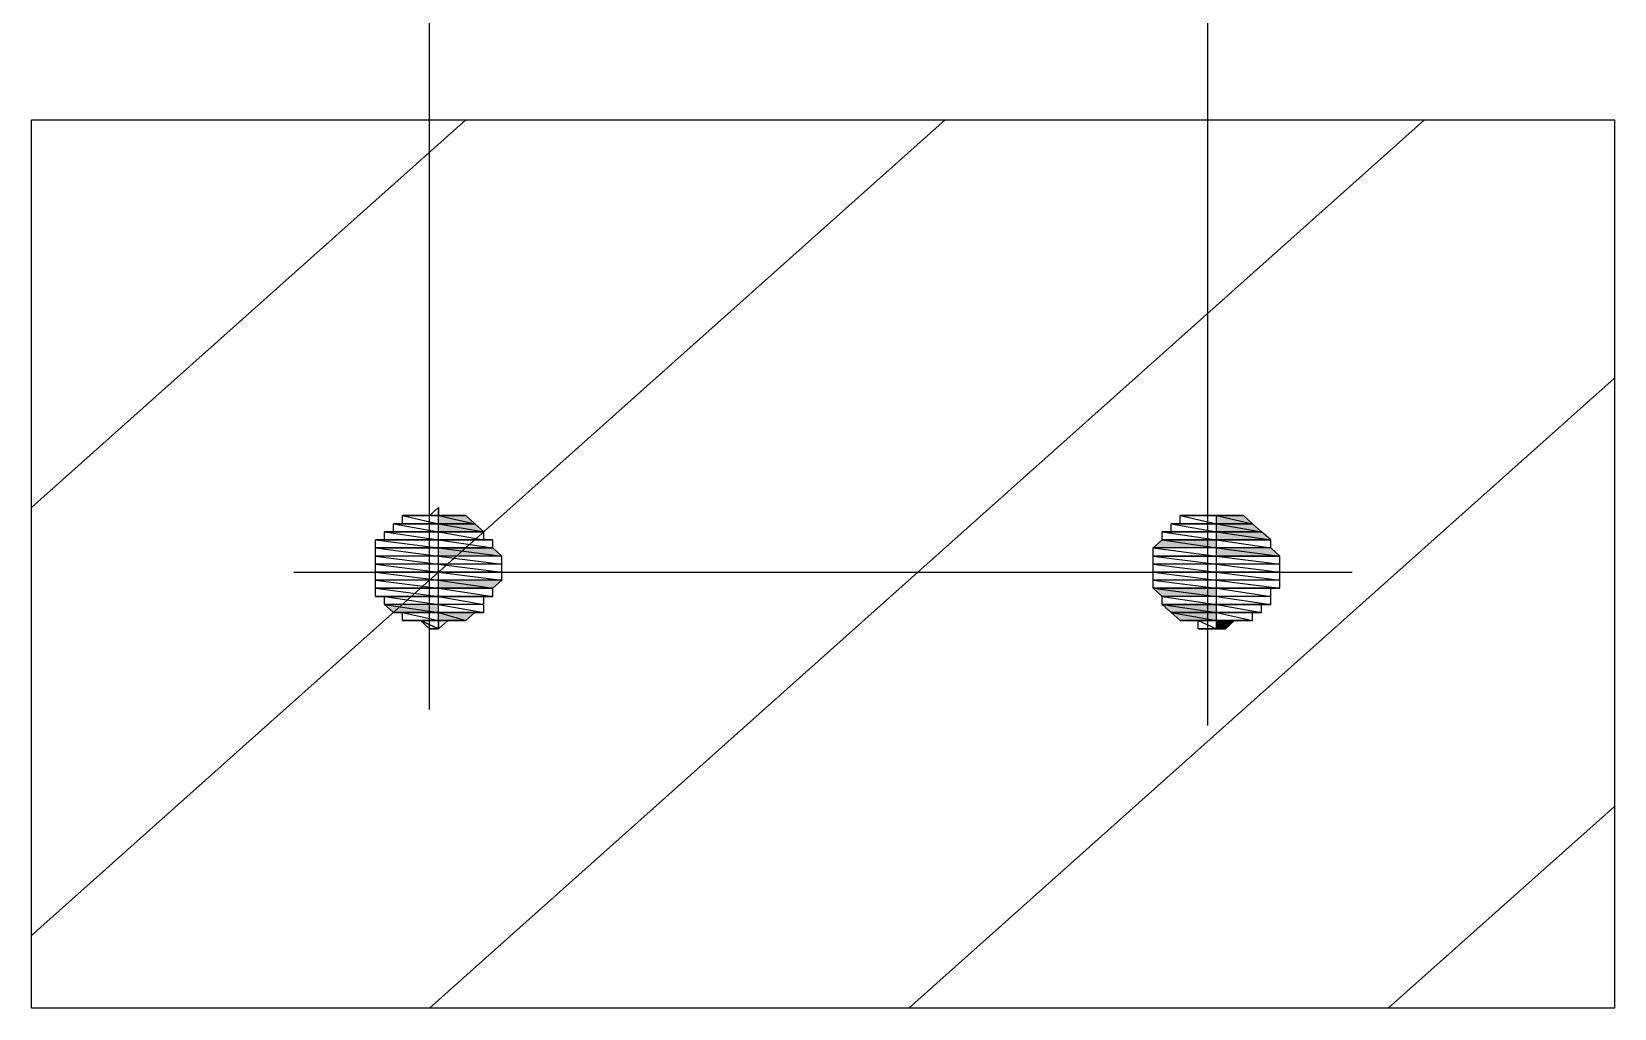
# Model space of a CAD drawing. Header units: millimetres. Extents: x -222 to 619, y -24 to 570.
# Drawn here: x 318.06 to 325.19, y -1.17 to 3.23 of the extents above; entities that cross this region are included whole.
import ezdxf

# ---------------------------------------------------------------- set-up
doc = ezdxf.new("R2010")
doc.units = ezdxf.units.MM

# ---------------------------------------------------------------- blocks, each defined once
blk = doc.blocks.new('0_TCM_4503_AIVD_AD_NOTE_BLOCK-43704914-58349')
at = {"linetype": 'Continuous'}
for points in [[(319.8973, 1.0546), (320.0603, 1.0182), (320.0195, 1.0546)], [(319.8973, 1.0182), (320.0603, 1.0182), (319.8973, 1.0546)], [(319.8973, 1.0182), (320.101, 0.9818), (320.0603, 1.0182)], [(319.8973, 0.9818), (320.101, 0.9818), (319.8973, 1.0182)], [(323.4014, 1.0546), (323.5644, 1.0182), (323.5236, 1.0546)], [(323.4014, 1.0182), (323.5644, 1.0182), (323.4014, 1.0546)], [(323.4014, 1.0182), (323.6051, 0.9818), (323.5644, 1.0182)], [(323.4014, 0.9818), (323.6051, 0.9818), (323.4014, 1.0182)], [(323.1162, 0.909), (323.4014, 0.909), (323.1569, 0.9454)], [(323.1569, 0.9454), (323.4014, 0.909), (323.4014, 0.9454)], [(323.4014, 0.9818), (323.6459, 0.9454), (323.6051, 0.9818)], [(323.4014, 0.9454), (323.6459, 0.9454), (323.4014, 0.9818)], [(319.8973, 0.909), (320.1825, 0.8726), (320.1417, 0.909)], [(319.8973, 0.8726), (320.1825, 0.8726), (319.8973, 0.909)], [(323.4014, 0.909), (323.6866, 0.8726), (323.6459, 0.909)], [(323.4014, 0.8726), (323.6866, 0.8726), (323.4014, 0.909)], [(319.8973, 0.7635), (320.1417, 0.7271), (320.1825, 0.7635)], [(319.8973, 0.7271), (320.1417, 0.7271), (319.8973, 0.7635)], [(323.1162, 0.7271), (323.4014, 0.6907), (323.4014, 0.7271)], [(323.1569, 0.6907), (323.4014, 0.6907), (323.1162, 0.7271)], [(319.6528, 0.6543), (319.8973, 0.6179), (319.8973, 0.6543)], [(319.6935, 0.6179), (319.8973, 0.6179), (319.6528, 0.6543)], [(323.1569, 0.6543), (323.4014, 0.6179), (323.4014, 0.6543)], [(323.1977, 0.6179), (323.4014, 0.6179), (323.1569, 0.6543)], [(319.8973, 0.6179), (320.0195, 0.5815), (320.0603, 0.6179)], [(319.8973, 0.5815), (320.0195, 0.5815), (319.8973, 0.6179)], [(323.1977, 0.6179), (323.4014, 0.5815), (323.4014, 0.6179)], [(323.2384, 0.5815), (323.4014, 0.5815), (323.1977, 0.6179)], [(323.4014, 0.5815), (323.4422, 0.5451), (323.4829, 0.5815)], [(323.4014, 0.5451), (323.4422, 0.5451), (323.4014, 0.5815)]]:
    blk.add_hatch(color=7, dxfattribs=at).paths.add_polyline_path(points)
at = {"color": 7, "linetype": 'Continuous'}
for p, q in [((319.8565, 0.1812), (319.8565, 13.536)), ((323.3607, 13.536), (323.3607, 0.1085)), ((318.0637, -1.1651), (318.0637, 2.8377)), ((318.0637, 1.091), (320.0195, 2.8377)), ((318.0637, -0.8376), (322.179, 2.8377)), ((318.0637, 2.8377), (325.1942, 2.8377)), ((319.8565, -1.1651), (324.3386, 2.8377)), ((325.1942, 2.8377), (325.1942, -1.1651)), ((322.016, -1.1651), (325.1942, 1.6732)), ((319.8565, 1.0546), (319.8973, 1.091)), ((319.8973, 1.091), (319.8973, 1.0546)), ((319.8973, 1.0546), (319.8973, 1.091)), ((319.8973, 1.091), (319.8973, 1.0546)), ((319.7343, 1.0182), (319.6935, 1.0182)), ((319.6935, 1.0182), (319.8973, 1.0182)), ((319.8973, 1.0182), (319.6935, 1.0182)), ((319.6935, 1.0182), (319.8973, 0.9818)), ((319.6935, 1.0182), (319.8973, 0.9818)), ((319.6935, 0.9818), (319.6935, 1.0182)), ((319.8973, 1.0546), (319.7343, 1.0546)), ((319.7343, 1.0546), (319.775, 1.0546)), ((319.8973, 1.0546), (319.7343, 1.0546)), ((319.7343, 1.0546), (319.8973, 1.0182)), ((319.7343, 1.0546), (319.8973, 1.0182)), ((319.7343, 1.0182), (319.7343, 1.0546)), ((319.8973, 1.0182), (319.7343, 1.0182)), ((319.8973, 1.0182), (319.7343, 1.0182)), ((319.7343, 1.0182), (319.8973, 1.0182)), ((319.8973, 1.0182), (319.7343, 1.0182)), ((319.8973, 1.0546), (319.775, 1.0546)), ((319.775, 1.0546), (319.8158, 1.0546)), ((319.8973, 1.0546), (319.775, 1.0546)), ((319.775, 1.0546), (319.8973, 1.0546)), ((319.775, 1.0546), (319.8973, 1.0546)), ((319.8565, 1.0546), (319.8158, 1.0546)), ((319.8158, 1.0546), (319.8973, 1.0546)), ((319.8973, 1.0546), (319.8158, 1.0546)), ((319.8158, 1.0546), (319.8973, 1.0546)), ((319.8973, 1.0546), (319.8158, 1.0546)), ((319.8158, 1.0546), (319.8973, 1.0546)), ((319.8158, 1.0546), (319.8973, 1.0546)), ((319.8158, 1.0546), (319.8973, 1.0546)), ((319.8973, 1.0546), (319.8158, 1.0546)), ((319.8973, 1.0546), (319.8565, 1.0546)), ((319.8973, 1.0546), (319.8565, 1.0546)), ((319.8565, 1.0546), (319.8973, 1.0546)), ((319.8973, 1.0546), (319.8565, 1.0546)), ((319.8973, 1.0546), (319.938, 1.0546)), ((319.938, 1.0546), (319.8973, 1.0546)), ((319.938, 1.0546), (319.8973, 1.0546)), ((319.8973, 1.0546), (319.938, 1.0546)), ((319.9788, 1.0546), (319.8973, 1.0546)), ((319.8973, 1.0546), (319.9788, 1.0546)), ((319.8973, 1.0546), (319.9788, 1.0546)), ((319.9788, 1.0546), (319.8973, 1.0546)), ((319.9788, 1.0546), (319.8973, 1.0546)), ((319.8973, 1.0546), (319.9788, 1.0546)), ((319.9788, 1.0546), (319.8973, 1.0546)), ((319.8973, 1.0546), (319.938, 1.0546)), ((320.0195, 1.0546), (319.8973, 1.0546)), ((319.8973, 1.0546), (320.0195, 1.0546)), ((320.0195, 1.0546), (319.8973, 1.0546)), ((319.8973, 1.0546), (319.9788, 1.0546)), ((320.0195, 1.0546), (319.8973, 1.0546)), ((319.8973, 1.0546), (320.0603, 1.0182)), ((319.8973, 1.0546), (320.0603, 1.0182)), ((319.8973, 1.0182), (319.8973, 1.0546)), ((319.8973, 1.0182), (319.8973, 1.0546)), ((320.0603, 1.0182), (319.8973, 1.0182)), ((320.0603, 1.0182), (319.8973, 1.0182)), ((319.8973, 1.0182), (320.0603, 1.0182)), ((319.8973, 1.0182), (320.0603, 1.0182)), ((320.0603, 1.0182), (319.8973, 1.0182)), ((320.0603, 1.0182), (319.8973, 1.0182)), ((319.8973, 1.0182), (320.101, 0.9818)), ((319.8973, 1.0182), (320.101, 0.9818)), ((319.8973, 0.9818), (319.8973, 1.0182)), ((319.8973, 0.9818), (319.8973, 1.0182)), ((319.938, 1.0546), (319.9788, 1.0546)), ((319.9788, 1.0546), (320.0195, 1.0546)), ((320.0603, 1.0182), (320.0195, 1.0546)), ((320.101, 0.9818), (320.0603, 1.0182)), ((323.2384, 1.0182), (323.1977, 1.0182)), ((323.1977, 1.0182), (323.4014, 1.0182)), ((323.4014, 1.0182), (323.1977, 1.0182)), ((323.1977, 1.0182), (323.4014, 0.9818)), ((323.1977, 1.0182), (323.4014, 0.9818)), ((323.1977, 0.9818), (323.1977, 1.0182)), ((323.4014, 1.0546), (323.2384, 1.0546)), ((323.2384, 1.0546), (323.2792, 1.0546)), ((323.4014, 1.0546), (323.2384, 1.0546)), ((323.2384, 1.0546), (323.4014, 1.0182)), ((323.2384, 1.0546), (323.4014, 1.0182)), ((323.2384, 1.0182), (323.2384, 1.0546)), ((323.4014, 1.0182), (323.2384, 1.0182)), ((323.4014, 1.0182), (323.2384, 1.0182)), ((323.2384, 1.0182), (323.4014, 1.0182)), ((323.4014, 1.0182), (323.2384, 1.0182)), ((323.4014, 1.0546), (323.2792, 1.0546)), ((323.2792, 1.0546), (323.3199, 1.0546)), ((323.4014, 1.0546), (323.2792, 1.0546)), ((323.2792, 1.0546), (323.4014, 1.0546)), ((323.2792, 1.0546), (323.4014, 1.0546)), ((323.4014, 1.0546), (323.3199, 1.0546)), ((323.3199, 1.0546), (323.3607, 1.0546)), ((323.4014, 1.0546), (323.3199, 1.0546)), ((323.3199, 1.0546), (323.4014, 1.0546)), ((323.4014, 1.0546), (323.3199, 1.0546)), ((323.3199, 1.0546), (323.4014, 1.0546)), ((323.3199, 1.0546), (323.4014, 1.0546)), ((323.3199, 1.0546), (323.4014, 1.0546)), ((323.4014, 1.0546), (323.3199, 1.0546)), ((323.3607, 1.0546), (323.4014, 1.0546)), ((323.4014, 1.0546), (323.3607, 1.0546)), ((323.3607, 1.0546), (323.4014, 1.0546)), ((323.3607, 1.0546), (323.4014, 1.0546)), ((323.4014, 1.0546), (323.3607, 1.0546)), ((323.4014, 1.0182), (323.4014, 1.0546)), ((323.4014, 1.0546), (323.4422, 1.0546)), ((323.4422, 1.0546), (323.4014, 1.0546)), ((323.4422, 1.0546), (323.4014, 1.0546)), ((323.4014, 1.0546), (323.4422, 1.0546)), ((323.4829, 1.0546), (323.4014, 1.0546)), ((323.4014, 1.0546), (323.4829, 1.0546)), ((323.4014, 1.0546), (323.4829, 1.0546)), ((323.4829, 1.0546), (323.4014, 1.0546)), ((323.4829, 1.0546), (323.4014, 1.0546)), ((323.4014, 1.0546), (323.4829, 1.0546)), ((323.4829, 1.0546), (323.4014, 1.0546)), ((323.4014, 1.0546), (323.4422, 1.0546)), ((323.5236, 1.0546), (323.4014, 1.0546)), ((323.4014, 1.0546), (323.5236, 1.0546)), ((323.5236, 1.0546), (323.4014, 1.0546)), ((323.4014, 1.0546), (323.4829, 1.0546)), ((323.5236, 1.0546), (323.4014, 1.0546)), ((323.4014, 1.0546), (323.5644, 1.0182)), ((323.4014, 1.0546), (323.5644, 1.0182)), ((323.4014, 1.0182), (323.4014, 1.0546)), ((323.4014, 0.9818), (323.4014, 1.0182)), ((323.5644, 1.0182), (323.4014, 1.0182)), ((323.5644, 1.0182), (323.4014, 1.0182)), ((323.4014, 1.0182), (323.5644, 1.0182)), ((323.4014, 1.0182), (323.5644, 1.0182)), ((323.5644, 1.0182), (323.4014, 1.0182)), ((323.5644, 1.0182), (323.4014, 1.0182)), ((323.4014, 1.0182), (323.6051, 0.9818)), ((323.4014, 1.0182), (323.6051, 0.9818)), ((323.4014, 0.9818), (323.4014, 1.0182)), ((323.4422, 1.0546), (323.4829, 1.0546)), ((323.4829, 1.0546), (323.5236, 1.0546)), ((323.5644, 1.0182), (323.5236, 1.0546)), ((323.6051, 0.9818), (323.5644, 1.0182)), ((319.6528, 0.9454), (319.6121, 0.9454)), ((319.6121, 0.9454), (319.8973, 0.9454)), ((319.8973, 0.9454), (319.6121, 0.9454)), ((319.6121, 0.9454), (319.8973, 0.909)), ((319.6121, 0.9454), (319.8973, 0.909)), ((319.6121, 0.909), (319.6121, 0.9454)), ((319.6935, 0.9818), (319.6528, 0.9818)), ((319.6528, 0.9818), (319.8973, 0.9818)), ((319.8973, 0.9818), (319.6528, 0.9818)), ((319.6528, 0.9818), (319.8973, 0.9454)), ((319.6528, 0.9818), (319.8973, 0.9454)), ((319.6528, 0.9454), (319.6528, 0.9818)), ((319.8973, 0.9454), (319.6528, 0.9454)), ((319.8973, 0.9454), (319.6528, 0.9454)), ((319.6528, 0.9454), (319.8973, 0.9454)), ((319.8973, 0.9454), (319.6528, 0.9454)), ((319.8973, 0.9818), (319.6935, 0.9818)), ((319.8973, 0.9818), (319.6935, 0.9818)), ((319.6935, 0.9818), (319.8973, 0.9818)), ((319.8973, 0.9818), (319.6935, 0.9818)), ((320.101, 0.9818), (319.8973, 0.9818)), ((320.101, 0.9818), (319.8973, 0.9818)), ((319.8973, 0.9818), (320.101, 0.9818)), ((319.8973, 0.9818), (320.101, 0.9818)), ((320.101, 0.9818), (319.8973, 0.9818)), ((320.101, 0.9818), (319.8973, 0.9818)), ((319.8973, 0.9818), (320.101, 0.9454)), ((319.8973, 0.9818), (320.101, 0.9454)), ((319.8973, 0.9454), (319.8973, 0.9818)), ((319.8973, 0.9454), (319.8973, 0.9818)), ((320.101, 0.9454), (319.8973, 0.9454)), ((320.1417, 0.9454), (319.8973, 0.9454)), ((319.8973, 0.9454), (320.1417, 0.9454)), ((320.1417, 0.9454), (319.8973, 0.9454)), ((319.8973, 0.9454), (320.101, 0.9454)), ((320.1417, 0.9454), (319.8973, 0.9454)), ((319.8973, 0.9454), (320.1417, 0.909)), ((319.8973, 0.9454), (320.1417, 0.909)), ((319.8973, 0.909), (319.8973, 0.9454)), ((319.8973, 0.909), (319.8973, 0.9454)), ((320.101, 0.9454), (320.101, 0.9818)), ((320.101, 0.9454), (320.1417, 0.9454)), ((320.1417, 0.909), (320.1417, 0.9454)), ((323.1162, 0.909), (323.1569, 0.9454)), ((323.1977, 0.9818), (323.1569, 0.9818)), ((323.1569, 0.9818), (323.4014, 0.9818)), ((323.4014, 0.9818), (323.1569, 0.9818)), ((323.1569, 0.9818), (323.4014, 0.9454)), ((323.1569, 0.9818), (323.4014, 0.9454)), ((323.1569, 0.9454), (323.1569, 0.9818)), ((323.4014, 0.9454), (323.1569, 0.9454)), ((323.4014, 0.9454), (323.1569, 0.9454)), ((323.1569, 0.9454), (323.4014, 0.9454)), ((323.1569, 0.9454), (323.4014, 0.9454)), ((323.4014, 0.9454), (323.1569, 0.9454)), ((323.4014, 0.9454), (323.1569, 0.9454)), ((323.1569, 0.9454), (323.4014, 0.909)), ((323.1569, 0.9454), (323.4014, 0.909)), ((323.4014, 0.9818), (323.1977, 0.9818)), ((323.4014, 0.9818), (323.1977, 0.9818)), ((323.1977, 0.9818), (323.4014, 0.9818)), ((323.4014, 0.9818), (323.1977, 0.9818)), ((323.4014, 0.9454), (323.4014, 0.9818)), ((323.6051, 0.9818), (323.4014, 0.9818)), ((323.6051, 0.9818), (323.4014, 0.9818)), ((323.4014, 0.9818), (323.6051, 0.9818)), ((323.4014, 0.9818), (323.6051, 0.9818)), ((323.6051, 0.9818), (323.4014, 0.9818)), ((323.6051, 0.9818), (323.4014, 0.9818)), ((323.4014, 0.9818), (323.6459, 0.9454)), ((323.4014, 0.9818), (323.6459, 0.9454)), ((323.4014, 0.9454), (323.4014, 0.9818)), ((323.4014, 0.909), (323.4014, 0.9454)), ((323.6459, 0.9454), (323.4014, 0.9454)), ((323.6459, 0.9454), (323.4014, 0.9454)), ((323.4014, 0.9454), (323.6459, 0.9454)), ((323.4014, 0.9454), (323.6459, 0.9454)), ((323.6459, 0.9454), (323.4014, 0.9454)), ((323.6459, 0.9454), (323.4014, 0.9454)), ((323.4014, 0.9454), (323.6459, 0.909)), ((323.4014, 0.9454), (323.6459, 0.909)), ((323.4014, 0.909), (323.4014, 0.9454)), ((323.6459, 0.9454), (323.6051, 0.9818)), ((323.6459, 0.909), (323.6459, 0.9454)), ((319.8973, 0.909), (319.6121, 0.909)), ((319.8973, 0.909), (319.6121, 0.909)), ((319.6121, 0.909), (319.8973, 0.909)), ((319.6121, 0.909), (319.8973, 0.909)), ((319.8973, 0.909), (319.6121, 0.909)), ((319.8973, 0.909), (319.6121, 0.909)), ((319.6121, 0.909), (319.8973, 0.8726)), ((319.6121, 0.909), (319.8973, 0.8726)), ((319.6121, 0.8726), (319.6121, 0.909)), ((319.8973, 0.8726), (319.6121, 0.8726)), ((319.8973, 0.8726), (319.6121, 0.8726)), ((319.6121, 0.8726), (319.8973, 0.8363)), ((319.6121, 0.8726), (319.8973, 0.8363)), ((319.6121, 0.8363), (319.6121, 0.8726)), ((320.1417, 0.909), (319.8973, 0.909)), ((320.1417, 0.909), (319.8973, 0.909)), ((319.8973, 0.909), (320.1417, 0.909)), ((319.8973, 0.909), (320.1417, 0.909)), ((320.1417, 0.909), (319.8973, 0.909)), ((320.1417, 0.909), (319.8973, 0.909)), ((319.8973, 0.909), (320.1825, 0.8726)), ((319.8973, 0.909), (320.1825, 0.8726)), ((319.8973, 0.8726), (319.8973, 0.909)), ((319.8973, 0.8726), (319.8973, 0.909)), ((320.1825, 0.8726), (319.8973, 0.8726)), ((320.1825, 0.8726), (319.8973, 0.8726)), ((319.8973, 0.8726), (320.1825, 0.8363)), ((319.8973, 0.8726), (320.1825, 0.8363)), ((319.8973, 0.8363), (319.8973, 0.8726)), ((319.8973, 0.8363), (319.8973, 0.8726)), ((320.1825, 0.8726), (320.1417, 0.909)), ((320.1825, 0.8363), (320.1825, 0.8726)), ((323.4014, 0.909), (323.1162, 0.909)), ((323.4014, 0.909), (323.1162, 0.909)), ((323.1162, 0.909), (323.4014, 0.8726)), ((323.1162, 0.909), (323.4014, 0.8726)), ((323.1162, 0.8726), (323.1162, 0.909)), ((323.4014, 0.8726), (323.1162, 0.8726)), ((323.4014, 0.8726), (323.1162, 0.8726)), ((323.1162, 0.8726), (323.4014, 0.8726)), ((323.1162, 0.8726), (323.4014, 0.8726)), ((323.4014, 0.8726), (323.1162, 0.8726)), ((323.4014, 0.8726), (323.1162, 0.8726)), ((323.1162, 0.8726), (323.4014, 0.8363)), ((323.1162, 0.8726), (323.4014, 0.8363)), ((323.1162, 0.8363), (323.1162, 0.8726)), ((323.4014, 0.8726), (323.4014, 0.909)), ((323.6459, 0.909), (323.4014, 0.909)), ((323.6459, 0.909), (323.4014, 0.909)), ((323.4014, 0.909), (323.6866, 0.8726)), ((323.4014, 0.909), (323.6866, 0.8726)), ((323.4014, 0.8726), (323.4014, 0.909)), ((323.4014, 0.8363), (323.4014, 0.8726)), ((323.6866, 0.8726), (323.4014, 0.8726)), ((323.6866, 0.8726), (323.4014, 0.8726)), ((323.4014, 0.8726), (323.6866, 0.8726)), ((323.4014, 0.8726), (323.6866, 0.8726)), ((323.6866, 0.8726), (323.4014, 0.8726)), ((323.6866, 0.8726), (323.4014, 0.8726)), ((323.4014, 0.8726), (323.6866, 0.8363)), ((323.4014, 0.8726), (323.6866, 0.8363)), ((323.4014, 0.8363), (323.4014, 0.8726)), ((323.6866, 0.8726), (323.6459, 0.909)), ((323.6866, 0.8363), (323.6866, 0.8726)), ((319.2453, 0.7999), (324.0126, 0.7999)), ((319.8973, 0.8363), (319.6121, 0.8363)), ((319.8973, 0.8363), (319.6121, 0.8363)), ((319.6121, 0.8363), (319.8973, 0.7999)), ((319.6121, 0.8363), (319.8973, 0.7999)), ((319.6121, 0.7999), (319.6121, 0.8363)), ((319.8973, 0.7999), (319.6121, 0.7999)), ((319.8973, 0.7999), (319.6121, 0.7999)), ((319.6121, 0.7999), (319.8973, 0.7999)), ((319.6121, 0.7999), (319.8973, 0.7999)), ((319.8973, 0.7999), (319.6121, 0.7999)), ((319.8973, 0.7999), (319.6121, 0.7999)), ((319.6121, 0.7999), (319.8973, 0.7635)), ((319.6121, 0.7999), (319.8973, 0.7635)), ((319.6121, 0.7635), (319.6121, 0.7999)), ((320.1825, 0.8363), (319.8973, 0.8363)), ((320.1825, 0.8363), (319.8973, 0.8363)), ((319.8973, 0.8363), (320.1825, 0.7999)), ((319.8973, 0.8363), (320.1825, 0.7999)), ((319.8973, 0.7999), (319.8973, 0.8363)), ((319.8973, 0.7999), (319.8973, 0.8363)), ((320.1825, 0.7999), (319.8973, 0.7999)), ((320.1825, 0.7999), (319.8973, 0.7999)), ((319.8973, 0.7999), (320.1825, 0.7999)), ((319.8973, 0.7999), (320.1825, 0.7999)), ((320.1825, 0.7999), (319.8973, 0.7999)), ((320.1825, 0.7999), (319.8973, 0.7999)), ((319.8973, 0.7999), (320.1825, 0.7635)), ((319.8973, 0.7999), (320.1825, 0.7635)), ((319.8973, 0.7635), (319.8973, 0.7999)), ((319.8973, 0.7635), (319.8973, 0.7999)), ((320.1825, 0.7999), (320.1825, 0.8363)), ((320.1825, 0.7635), (320.1825, 0.7999)), ((323.4014, 0.8363), (323.1162, 0.8363)), ((323.4014, 0.8363), (323.1162, 0.8363)), ((323.1162, 0.8363), (323.4014, 0.7999)), ((323.1162, 0.8363), (323.4014, 0.7999)), ((323.1162, 0.7999), (323.1162, 0.8363)), ((323.4014, 0.7999), (323.1162, 0.7999)), ((323.4014, 0.7999), (323.1162, 0.7999)), ((323.1162, 0.7999), (323.4014, 0.7999)), ((323.1162, 0.7999), (323.4014, 0.7999)), ((323.4014, 0.7999), (323.1162, 0.7999)), ((323.4014, 0.7999), (323.1162, 0.7999)), ((323.1162, 0.7999), (323.4014, 0.7635)), ((323.1162, 0.7999), (323.4014, 0.7635)), ((323.1162, 0.7635), (323.1162, 0.7999)), ((323.4014, 0.7999), (323.4014, 0.8363)), ((323.6866, 0.8363), (323.4014, 0.8363)), ((323.6866, 0.8363), (323.4014, 0.8363)), ((323.4014, 0.8363), (323.6866, 0.7999)), ((323.4014, 0.8363), (323.6866, 0.7999)), ((323.4014, 0.7999), (323.4014, 0.8363)), ((323.4014, 0.7635), (323.4014, 0.7999)), ((323.6866, 0.7999), (323.4014, 0.7999)), ((323.6866, 0.7999), (323.4014, 0.7999)), ((323.4014, 0.7999), (323.6866, 0.7999)), ((323.4014, 0.7999), (323.6866, 0.7999)), ((323.6866, 0.7999), (323.4014, 0.7999)), ((323.6866, 0.7999), (323.4014, 0.7999)), ((323.4014, 0.7999), (323.6866, 0.7635)), ((323.4014, 0.7999), (323.6866, 0.7635)), ((323.4014, 0.7635), (323.4014, 0.7999)), ((323.6866, 0.7999), (323.6866, 0.8363)), ((323.6866, 0.7635), (323.6866, 0.7999)), ((319.8973, 0.7635), (319.6121, 0.7635)), ((319.8973, 0.7635), (319.6121, 0.7635)), ((319.6121, 0.7635), (319.8973, 0.7271)), ((319.6121, 0.7635), (319.8973, 0.7271)), ((319.6121, 0.7271), (319.6121, 0.7635)), ((319.8973, 0.7271), (319.6121, 0.7271)), ((319.8973, 0.7271), (319.6121, 0.7271)), ((319.6121, 0.7271), (319.8973, 0.7271)), ((319.6121, 0.7271), (319.8973, 0.7271)), ((319.8973, 0.7271), (319.6121, 0.7271)), ((319.8973, 0.7271), (319.6121, 0.7271)), ((319.6121, 0.7271), (319.8973, 0.6907)), ((319.6121, 0.7271), (319.8973, 0.6907)), ((319.6121, 0.6907), (319.6121, 0.7271)), ((320.1825, 0.7635), (319.8973, 0.7635)), ((320.1825, 0.7635), (319.8973, 0.7635)), ((319.8973, 0.7635), (320.1417, 0.7271)), ((319.8973, 0.7635), (320.1417, 0.7271)), ((319.8973, 0.7271), (319.8973, 0.7635)), ((319.8973, 0.7271), (319.8973, 0.7635)), ((320.1417, 0.7271), (319.8973, 0.7271)), ((320.1417, 0.7271), (319.8973, 0.7271)), ((319.8973, 0.7271), (320.1417, 0.7271)), ((319.8973, 0.7271), (320.1417, 0.7271)), ((320.1417, 0.7271), (319.8973, 0.7271)), ((320.1417, 0.7271), (319.8973, 0.7271)), ((319.8973, 0.7271), (320.1417, 0.6907)), ((319.8973, 0.7271), (320.1417, 0.6907)), ((319.8973, 0.6907), (319.8973, 0.7271)), ((319.8973, 0.6907), (319.8973, 0.7271)), ((320.1417, 0.7271), (320.1825, 0.7635)), ((320.1417, 0.6907), (320.1417, 0.7271)), ((323.4014, 0.7635), (323.1162, 0.7635)), ((323.4014, 0.7635), (323.1162, 0.7635)), ((323.1162, 0.7635), (323.4014, 0.7271)), ((323.1162, 0.7635), (323.4014, 0.7271)), ((323.1162, 0.7271), (323.1162, 0.7635)), ((323.4014, 0.7271), (323.1162, 0.7271)), ((323.4014, 0.7271), (323.1162, 0.7271)), ((323.1162, 0.7271), (323.4014, 0.7271)), ((323.1162, 0.7271), (323.4014, 0.7271)), ((323.4014, 0.7271), (323.1162, 0.7271)), ((323.4014, 0.7271), (323.1162, 0.7271)), ((323.1162, 0.7271), (323.4014, 0.6907)), ((323.1162, 0.7271), (323.4014, 0.6907)), ((323.1569, 0.6907), (323.1162, 0.7271)), ((323.4014, 0.7271), (323.4014, 0.7635)), ((323.6866, 0.7635), (323.4014, 0.7635)), ((323.6866, 0.7635), (323.4014, 0.7635)), ((323.4014, 0.7635), (323.6866, 0.7271)), ((323.4014, 0.7635), (323.6866, 0.7271)), ((323.4014, 0.7271), (323.4014, 0.7635)), ((323.4014, 0.6907), (323.4014, 0.7271)), ((323.6866, 0.7271), (323.4014, 0.7271)), ((323.6459, 0.7271), (323.4014, 0.7271)), ((323.4014, 0.7271), (323.6459, 0.7271)), ((323.6459, 0.7271), (323.4014, 0.7271)), ((323.4014, 0.7271), (323.6866, 0.7271)), ((323.6459, 0.7271), (323.4014, 0.7271)), ((323.4014, 0.7271), (323.6459, 0.6907)), ((323.4014, 0.7271), (323.6459, 0.6907)), ((323.4014, 0.6907), (323.4014, 0.7271)), ((323.6866, 0.7271), (323.6459, 0.7271)), ((323.6459, 0.6907), (323.6459, 0.7271)), ((323.6866, 0.7271), (323.6866, 0.7635)), ((319.8973, 0.6907), (319.6121, 0.6907)), ((319.8973, 0.6907), (319.6121, 0.6907)), ((319.6121, 0.6907), (319.6528, 0.6907)), ((319.6121, 0.6907), (319.8973, 0.6907)), ((319.8973, 0.6907), (319.6121, 0.6907)), ((319.6528, 0.6907), (319.8973, 0.6907)), ((319.8973, 0.6907), (319.6528, 0.6907)), ((319.6528, 0.6907), (319.8973, 0.6543)), ((319.6528, 0.6907), (319.8973, 0.6543)), ((319.6528, 0.6543), (319.6528, 0.6907)), ((319.6528, 0.6543), (319.8973, 0.6179)), ((319.6935, 0.6179), (319.6528, 0.6543)), ((319.8973, 0.6543), (319.6528, 0.6543)), ((319.8973, 0.6543), (319.6528, 0.6543)), ((319.6528, 0.6543), (319.8973, 0.6179)), ((320.1417, 0.6907), (319.8973, 0.6907)), ((320.101, 0.6907), (319.8973, 0.6907)), ((319.8973, 0.6907), (320.101, 0.6907)), ((320.101, 0.6907), (319.8973, 0.6907)), ((319.8973, 0.6907), (320.1417, 0.6907)), ((320.101, 0.6907), (319.8973, 0.6907)), ((319.8973, 0.6907), (320.101, 0.6543)), ((319.8973, 0.6907), (320.101, 0.6543)), ((319.8973, 0.6543), (319.8973, 0.6907)), ((319.8973, 0.6543), (319.8973, 0.6907)), ((320.101, 0.6543), (319.8973, 0.6543)), ((320.101, 0.6543), (319.8973, 0.6543)), ((319.8973, 0.6543), (320.101, 0.6179)), ((319.8973, 0.6543), (320.101, 0.6179)), ((319.8973, 0.6179), (319.8973, 0.6543)), ((319.8973, 0.6179), (319.8973, 0.6543)), ((320.1417, 0.6907), (320.101, 0.6907)), ((320.101, 0.6543), (320.101, 0.6907)), ((320.101, 0.6179), (320.101, 0.6543)), ((323.4014, 0.6907), (323.1569, 0.6907)), ((323.4014, 0.6907), (323.1569, 0.6907)), ((323.1569, 0.6907), (323.4014, 0.6543)), ((323.1569, 0.6907), (323.4014, 0.6543)), ((323.1569, 0.6543), (323.1569, 0.6907)), ((323.4014, 0.6543), (323.1569, 0.6543)), ((323.4014, 0.6543), (323.1569, 0.6543)), ((323.1569, 0.6543), (323.4014, 0.6543)), ((323.1569, 0.6543), (323.4014, 0.6543)), ((323.4014, 0.6543), (323.1569, 0.6543)), ((323.4014, 0.6543), (323.1569, 0.6543)), ((323.1569, 0.6543), (323.4014, 0.6179)), ((323.1569, 0.6543), (323.4014, 0.6179)), ((323.1977, 0.6179), (323.1569, 0.6543)), ((323.4014, 0.6543), (323.4014, 0.6907)), ((323.6459, 0.6907), (323.4014, 0.6907)), ((323.6459, 0.6907), (323.4014, 0.6907)), ((323.4014, 0.6907), (323.6459, 0.6543)), ((323.4014, 0.6907), (323.6459, 0.6543)), ((323.4014, 0.6543), (323.4014, 0.6907)), ((323.4014, 0.6179), (323.4014, 0.6543)), ((323.6459, 0.6543), (323.4014, 0.6543)), ((323.6051, 0.6543), (323.4014, 0.6543)), ((323.4014, 0.6543), (323.6051, 0.6543)), ((323.6051, 0.6543), (323.4014, 0.6543)), ((323.4014, 0.6543), (323.6459, 0.6543)), ((323.6051, 0.6543), (323.4014, 0.6543)), ((323.4014, 0.6543), (323.6051, 0.6179)), ((323.4014, 0.6543), (323.6051, 0.6179)), ((323.4014, 0.6179), (323.4014, 0.6543)), ((323.6459, 0.6543), (323.6051, 0.6543)), ((323.6051, 0.6179), (323.6051, 0.6543)), ((323.6459, 0.6543), (323.6459, 0.6907)), ((319.8973, 0.6179), (319.6935, 0.6179)), ((319.8973, 0.6179), (319.6935, 0.6179)), ((319.6935, 0.6179), (319.8973, 0.6179)), ((319.6935, 0.6179), (319.8973, 0.6179)), ((319.8973, 0.6179), (319.6935, 0.6179)), ((319.8973, 0.6179), (319.6935, 0.6179)), ((319.6935, 0.6179), (319.8973, 0.6179)), ((319.6935, 0.6179), (319.8973, 0.6179)), ((319.7343, 0.6179), (319.6935, 0.6179)), ((319.8973, 0.6179), (319.7343, 0.6179)), ((319.8973, 0.6179), (319.7343, 0.6179)), ((319.7343, 0.6179), (319.8973, 0.5815)), ((319.7343, 0.6179), (319.8973, 0.5815)), ((319.7343, 0.5815), (319.7343, 0.6179)), ((319.8973, 0.5815), (319.7343, 0.5815)), ((319.8973, 0.5815), (319.7343, 0.5815)), ((319.7343, 0.5815), (319.775, 0.5815)), ((319.7343, 0.5815), (319.8973, 0.5815)), ((319.8973, 0.5815), (319.7343, 0.5815)), ((319.775, 0.5815), (319.8973, 0.5815)), ((319.8973, 0.5815), (319.775, 0.5815)), ((319.775, 0.5815), (319.8973, 0.5815)), ((319.775, 0.5815), (319.8973, 0.5815)), ((319.8158, 0.5815), (319.775, 0.5815)), ((319.8973, 0.5815), (319.8158, 0.5815)), ((319.8973, 0.5815), (319.8158, 0.5815)), ((319.8158, 0.5815), (319.8973, 0.5815)), ((319.8158, 0.5815), (319.8973, 0.5815)), ((319.8973, 0.5815), (319.8158, 0.5815)), ((319.8565, 0.5451), (319.8158, 0.5815)), ((319.8158, 0.5815), (319.8973, 0.5451)), ((319.8158, 0.5815), (319.8973, 0.5815)), ((319.8973, 0.5451), (319.8158, 0.5815)), ((319.8973, 0.5815), (319.8973, 0.6179)), ((320.101, 0.6179), (319.8973, 0.6179)), ((320.0603, 0.6179), (319.8973, 0.6179)), ((319.8973, 0.6179), (320.0603, 0.6179)), ((319.8973, 0.6179), (320.0603, 0.6179)), ((320.0603, 0.6179), (319.8973, 0.6179)), ((320.0603, 0.6179), (319.8973, 0.6179)), ((319.8973, 0.6179), (320.0603, 0.6179)), ((320.0603, 0.6179), (319.8973, 0.6179)), ((319.8973, 0.6179), (320.101, 0.6179)), ((320.0603, 0.6179), (319.8973, 0.6179)), ((319.8973, 0.6179), (320.0195, 0.5815)), ((319.8973, 0.6179), (320.0195, 0.5815)), ((319.8973, 0.5815), (319.8973, 0.6179)), ((319.8973, 0.5815), (319.8973, 0.5451)), ((320.0195, 0.5815), (319.8973, 0.5815)), ((319.9788, 0.5815), (319.8973, 0.5815)), ((319.8973, 0.5815), (319.9788, 0.5815)), ((319.8973, 0.5815), (319.9788, 0.5815)), ((319.9788, 0.5815), (319.8973, 0.5815)), ((319.9788, 0.5815), (319.8973, 0.5815)), ((319.8973, 0.5815), (319.9788, 0.5815)), ((319.9788, 0.5815), (319.8973, 0.5815)), ((319.8973, 0.5815), (320.0195, 0.5815)), ((319.938, 0.5815), (319.8973, 0.5815)), ((319.8973, 0.5815), (319.938, 0.5815)), ((319.938, 0.5815), (319.8973, 0.5815)), ((319.8973, 0.5815), (319.9788, 0.5815)), ((319.8973, 0.5451), (319.8973, 0.5815)), ((319.8973, 0.5815), (319.8973, 0.5451)), ((319.8973, 0.5451), (319.8973, 0.5815)), ((319.8973, 0.5815), (319.938, 0.5815)), ((319.938, 0.5815), (319.8973, 0.5451)), ((319.9788, 0.5815), (319.938, 0.5815)), ((320.0195, 0.5815), (319.9788, 0.5815)), ((320.0195, 0.5815), (320.0603, 0.6179)), ((320.101, 0.6179), (320.0603, 0.6179)), ((323.4014, 0.6179), (323.1977, 0.6179)), ((323.4014, 0.6179), (323.1977, 0.6179)), ((323.1977, 0.6179), (323.4014, 0.6179)), ((323.1977, 0.6179), (323.4014, 0.6179)), ((323.4014, 0.6179), (323.1977, 0.6179)), ((323.4014, 0.6179), (323.1977, 0.6179)), ((323.1977, 0.6179), (323.4014, 0.5815)), ((323.1977, 0.6179), (323.4014, 0.5815)), ((323.2384, 0.5815), (323.1977, 0.6179)), ((323.4014, 0.5815), (323.2384, 0.5815)), ((323.4014, 0.5815), (323.2384, 0.5815)), ((323.2384, 0.5815), (323.4014, 0.5815)), ((323.2384, 0.5815), (323.4014, 0.5815)), ((323.4014, 0.5815), (323.2384, 0.5815)), ((323.4014, 0.5815), (323.2384, 0.5815)), ((323.2384, 0.5815), (323.4014, 0.5815)), ((323.2384, 0.5815), (323.4014, 0.5815)), ((323.2792, 0.5815), (323.2384, 0.5815)), ((323.4014, 0.5815), (323.2792, 0.5815)), ((323.4014, 0.5815), (323.2792, 0.5815)), ((323.2792, 0.5815), (323.3199, 0.5815)), ((323.2792, 0.5815), (323.4014, 0.5815)), ((323.4014, 0.5815), (323.2792, 0.5815)), ((323.3199, 0.5815), (323.4014, 0.5815)), ((323.4014, 0.5815), (323.3199, 0.5815)), ((323.3199, 0.5815), (323.4014, 0.5451)), ((323.3199, 0.5815), (323.4014, 0.5451)), ((323.3199, 0.5451), (323.3199, 0.5815)), ((323.4014, 0.5815), (323.4014, 0.6179)), ((323.6051, 0.6179), (323.4014, 0.6179)), ((323.5644, 0.6179), (323.4014, 0.6179)), ((323.4014, 0.6179), (323.5644, 0.6179)), ((323.5644, 0.6179), (323.4014, 0.6179)), ((323.4014, 0.6179), (323.6051, 0.6179)), ((323.5644, 0.6179), (323.4014, 0.6179)), ((323.4014, 0.6179), (323.5644, 0.5815)), ((323.4014, 0.6179), (323.5644, 0.5815)), ((323.4014, 0.5815), (323.4014, 0.6179)), ((323.4014, 0.5451), (323.4014, 0.5815)), ((323.5644, 0.5815), (323.4014, 0.5815)), ((323.5236, 0.5815), (323.4014, 0.5815)), ((323.4014, 0.5815), (323.5236, 0.5815)), ((323.5236, 0.5815), (323.4014, 0.5815)), ((323.4014, 0.5815), (323.5644, 0.5815)), ((323.4829, 0.5815), (323.4014, 0.5815)), ((323.4014, 0.5815), (323.4829, 0.5815)), ((323.4014, 0.5815), (323.4829, 0.5815)), ((323.4829, 0.5815), (323.4014, 0.5815)), ((323.4829, 0.5815), (323.4014, 0.5815)), ((323.4014, 0.5815), (323.4829, 0.5815)), ((323.4829, 0.5815), (323.4014, 0.5815)), ((323.4014, 0.5815), (323.5236, 0.5815)), ((323.4829, 0.5815), (323.4014, 0.5815)), ((323.4014, 0.5815), (323.4422, 0.5451)), ((323.4014, 0.5815), (323.4422, 0.5451)), ((323.4014, 0.5451), (323.4014, 0.5815)), ((323.4422, 0.5451), (323.4829, 0.5815)), ((323.5236, 0.5815), (323.4829, 0.5815)), ((323.5644, 0.5815), (323.5236, 0.5815)), ((323.6051, 0.6179), (323.5644, 0.6179)), ((323.5644, 0.5815), (323.5644, 0.6179)), ((319.8973, 0.5451), (319.8565, 0.5451)), ((319.8565, 0.5451), (319.8973, 0.5451)), ((319.8973, 0.5451), (319.8565, 0.5451)), ((323.4014, 0.5451), (323.3199, 0.5451)), ((323.3199, 0.5451), (323.4014, 0.5451)), ((323.4014, 0.5451), (323.3199, 0.5451)), ((323.3607, 0.5451), (323.3199, 0.5451)), ((323.3199, 0.5451), (323.4014, 0.5451)), ((323.4014, 0.5451), (323.3607, 0.5451)), ((323.3607, 0.5451), (323.4014, 0.5451)), ((323.4014, 0.5451), (323.3607, 0.5451)), ((323.4422, 0.5451), (323.4014, 0.5451)), ((323.4014, 0.5451), (323.4422, 0.5451)), ((323.4422, 0.5451), (323.4014, 0.5451)), ((324.1756, -1.1651), (325.1942, -0.2554)), ((325.1942, -1.1651), (318.0637, -1.1651))]:
    blk.add_line(p, q, dxfattribs=at)

msp = doc.modelspace()

# ---------------------------------------------------------------- block references
msp.add_blockref('0_TCM_4503_AIVD_AD_NOTE_BLOCK-43704914-58349', (0, 0))

doc.saveas('drawing.dxf')
